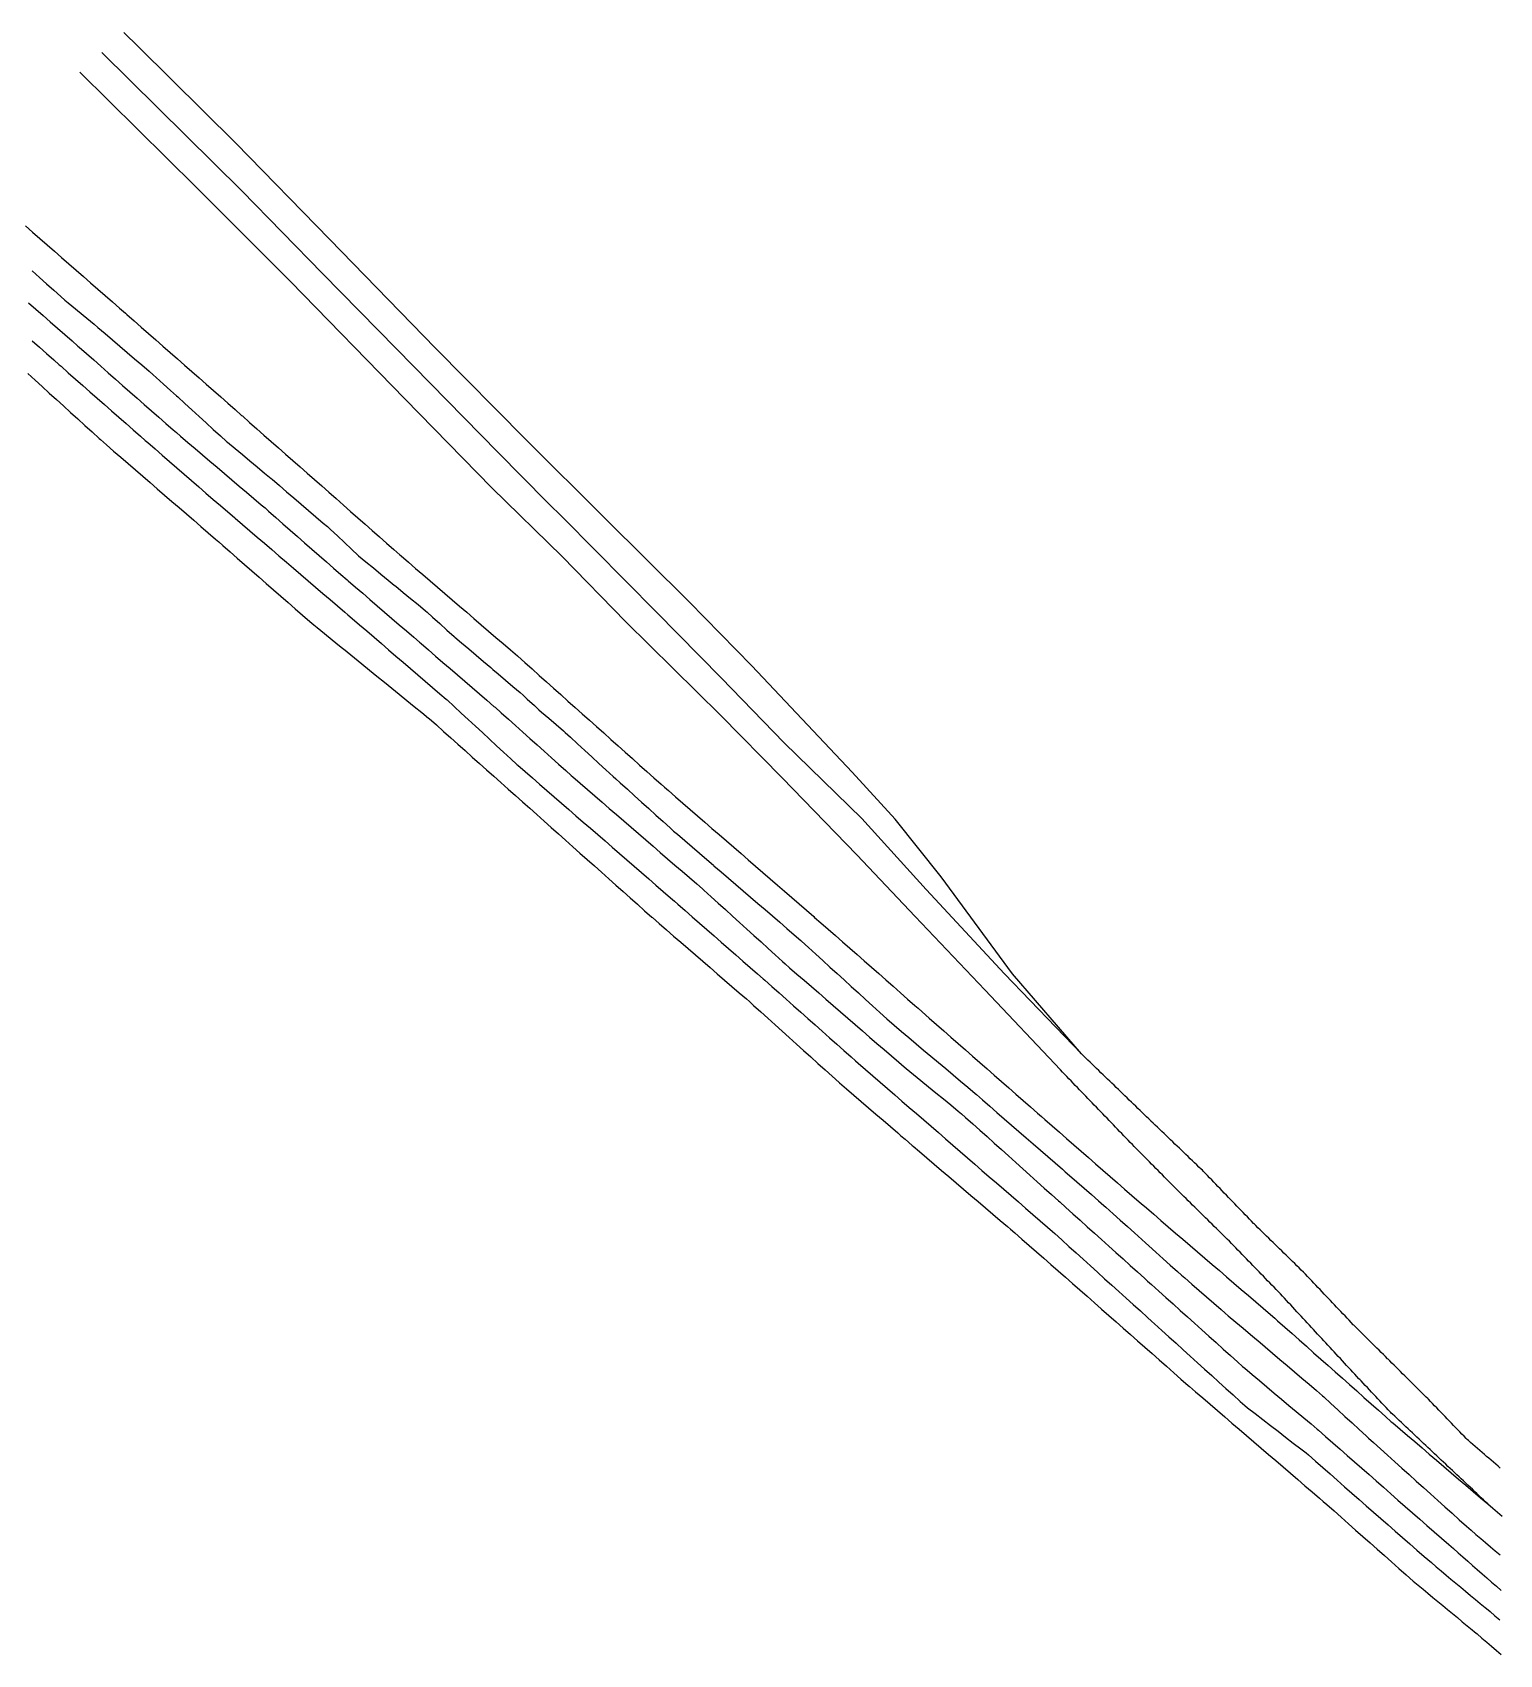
# Model space of a CAD drawing. Extents: x 6451167 to 6455043, y 1871096 to 1873438.
# Drawn here: x 6452021 to 6452619, y 1872079 to 1872740 of the extents above; entities that cross this region are included whole.
import ezdxf

# ---------------------------------------------------------------- set-up
doc = ezdxf.new("R2010")
doc.units = 0
doc.header["$LTSCALE"] = 100
doc.header["$MEASUREMENT"] = 0
doc.linetypes.add('D5', pattern=[1.05, 1, -0.05])
for name, color, linetype in [('seg003', 1, 'CONTINUOUS'), ('seg006', 1, 'CONTINUOUS'), ('seg007', 1, 'D5')]:
    doc.layers.add(name, color=color, linetype=linetype)

msp = doc.modelspace()

# ---------------------------------------------------------------- linework, layer by layer
at = {"layer": 'seg003'}
for points in [[(6452018.12, 1872661.15), (6452021.07, 1872658.57), (6452024.03, 1872655.99), (6452026.98, 1872653.42), (6452029.93, 1872650.84), (6452032.89, 1872648.26), (6452035.84, 1872645.69), (6452038.79, 1872643.11), (6452041.75, 1872640.53), (6452044.7, 1872637.95), (6452047.65, 1872635.38), (6452050.61, 1872632.8), (6452053.56, 1872630.22), (6452056.51, 1872627.65), (6452058.88, 1872625.58), (6452059.47, 1872625.07), (6452062.41, 1872622.48), (6452065.35, 1872619.89), (6452068.29, 1872617.3), (6452071.24, 1872614.71), (6452074.18, 1872612.12), (6452077.12, 1872609.54), (6452080.07, 1872606.95), (6452083.01, 1872604.36), (6452085.95, 1872601.77), (6452088.89, 1872599.18), (6452091.84, 1872596.59), (6452094.78, 1872594), (6452097.72, 1872591.41), (6452100.66, 1872588.82), (6452103.61, 1872586.24), (6452106.26, 1872583.9), (6452106.55, 1872583.65), (6452109.49, 1872581.05), (6452112.43, 1872578.46), (6452115.37, 1872575.87), (6452118.31, 1872573.28), (6452121.25, 1872570.69), (6452124.19, 1872568.1), (6452127.14, 1872565.51), (6452130.08, 1872562.92), (6452133.02, 1872560.33), (6452135.96, 1872557.74), (6452138.9, 1872555.15), (6452141.84, 1872552.55), (6452144.78, 1872549.96), (6452147.72, 1872547.37), (6452150.66, 1872544.78), (6452153.6, 1872542.19), (6452156.55, 1872539.6), (6452159.49, 1872537.01), (6452162.43, 1872534.42), (6452165.37, 1872531.83), (6452168.31, 1872529.24), (6452170.78, 1872527.05), (6452171.25, 1872526.65), (6452174.23, 1872524.09), (6452177.2, 1872521.54), (6452180.17, 1872518.98), (6452183.14, 1872516.43), (6452186.11, 1872513.87), (6452189.08, 1872511.31), (6452192.05, 1872508.76), (6452195.02, 1872506.2), (6452198, 1872503.65), (6452200.97, 1872501.09), (6452203.94, 1872498.53), (6452206.91, 1872495.98), (6452209.88, 1872493.42), (6452212.85, 1872490.87), (6452215.82, 1872488.31), (6452218.65, 1872485.87), (6452218.79, 1872485.75), (6452221.72, 1872483.14), (6452224.64, 1872480.53), (6452227.57, 1872477.92), (6452230.49, 1872475.31), (6452233.41, 1872472.7), (6452236.34, 1872470.09), (6452239.26, 1872467.48), (6452242.19, 1872464.87), (6452245.11, 1872462.26), (6452248.04, 1872459.66), (6452250.96, 1872457.05), (6452253.89, 1872454.44), (6452256.81, 1872451.83), (6452259.74, 1872449.22), (6452262.66, 1872446.61), (6452265.58, 1872444), (6452268.51, 1872441.39), (6452271.43, 1872438.78), (6452274.36, 1872436.17), (6452277.28, 1872433.56), (6452278.58, 1872432.4), (6452280.23, 1872430.97), (6452283.19, 1872428.41), (6452286.15, 1872425.84), (6452289.11, 1872423.27), (6452292.07, 1872420.71), (6452295.04, 1872418.14), (6452298, 1872415.57), (6452300.96, 1872413), (6452303.92, 1872410.44), (6452306.88, 1872407.87), (6452309.84, 1872405.3), (6452312.81, 1872402.74), (6452315.77, 1872400.17), (6452318.73, 1872397.6), (6452321.69, 1872395.03), (6452324.65, 1872392.47), (6452327.62, 1872389.9), (6452330.58, 1872387.33), (6452333.54, 1872384.77), (6452336.5, 1872382.2), (6452339.46, 1872379.63), (6452339.85, 1872379.3), (6452342.41, 1872377.05), (6452345.35, 1872374.46), (6452348.3, 1872371.87), (6452351.24, 1872369.29), (6452354.19, 1872366.7), (6452357.13, 1872364.11), (6452360.08, 1872361.53), (6452363.02, 1872358.94), (6452365.97, 1872356.35), (6452368.91, 1872353.77), (6452371.86, 1872351.18), (6452374.8, 1872348.59), (6452377.74, 1872346.01), (6452380.69, 1872343.42), (6452382.05, 1872342.22), (6452383.63, 1872340.83), (6452386.58, 1872338.25), (6452389.52, 1872335.66), (6452392.47, 1872333.07), (6452395.41, 1872330.49), (6452398.36, 1872327.9), (6452401.3, 1872325.31), (6452404.25, 1872322.73), (6452407.19, 1872320.14), (6452410.14, 1872317.55), (6452413.08, 1872314.97), (6452416.03, 1872312.38), (6452418.97, 1872309.8), (6452421.92, 1872307.21), (6452424.86, 1872304.62), (6452427.81, 1872302.04), (6452430.75, 1872299.45), (6452432.34, 1872298.06), (6452433.7, 1872296.87), (6452436.66, 1872294.29), (6452439.61, 1872291.72), (6452442.57, 1872289.14), (6452445.52, 1872286.57), (6452448.48, 1872283.99), (6452451.43, 1872281.42), (6452454.39, 1872278.84), (6452457.34, 1872276.27), (6452460.3, 1872273.7), (6452463.25, 1872271.12), (6452466.21, 1872268.55), (6452469.16, 1872265.97), (6452472.12, 1872263.4), (6452472.9, 1872262.71), (6452475.09, 1872260.84), (6452478.06, 1872258.28), (6452481.03, 1872255.73), (6452484.01, 1872253.18), (6452486.98, 1872250.63), (6452489.96, 1872248.07), (6452492.93, 1872245.52), (6452495.9, 1872242.97), (6452498.88, 1872240.41), (6452501.85, 1872237.86), (6452504.83, 1872235.31), (6452507.8, 1872232.76), (6452510.77, 1872230.2), (6452513.75, 1872227.65), (6452516.72, 1872225.1), (6452519.7, 1872222.54), (6452522.67, 1872219.99), (6452525.64, 1872217.44), (6452527.44, 1872215.9), (6452528.6, 1872214.87), (6452531.53, 1872212.26), (6452534.46, 1872209.66), (6452537.39, 1872207.06), (6452540.33, 1872204.46), (6452543.26, 1872201.85), (6452546.19, 1872199.25), (6452549.12, 1872196.65), (6452552.05, 1872194.05), (6452554.98, 1872191.45), (6452557.91, 1872188.84), (6452560.84, 1872186.24), (6452563.77, 1872183.64), (6452566.7, 1872181.04), (6452569.64, 1872178.43), (6452572.57, 1872175.83), (6452574.93, 1872173.73), (6452575.51, 1872173.24), (6452578.49, 1872170.7), (6452581.47, 1872168.16), (6452584.46, 1872165.61), (6452587.44, 1872163.07), (6452590.42, 1872160.53), (6452593.4, 1872157.99), (6452596.39, 1872155.44), (6452599.37, 1872152.9), (6452602.35, 1872150.36), (6452605.33, 1872147.81), (6452608.32, 1872145.27), (6452611.3, 1872142.73), (6452614.28, 1872140.19), (6452616.25, 1872138.51), (6452618.21, 1872136.84), (6452620.17, 1872135.17)], [(6452020.87, 1872642.78), (6452023.8, 1872640.17), (6452026.73, 1872637.56), (6452029.66, 1872634.95), (6452032.6, 1872632.34), (6452034.18, 1872630.93), (6452035.57, 1872629.78), (6452038.6, 1872627.28), (6452041.62, 1872624.79), (6452044.65, 1872622.29), (6452046.13, 1872621.07), (6452047.65, 1872619.76), (6452050.64, 1872617.21), (6452053.62, 1872614.66), (6452056.6, 1872612.11), (6452059.58, 1872609.55), (6452062.56, 1872607), (6452065.54, 1872604.45), (6452068.52, 1872601.9), (6452070.22, 1872600.44), (6452071.47, 1872599.31), (6452074.38, 1872596.67), (6452077.28, 1872594.03), (6452079.72, 1872591.82), (6452080.19, 1872591.4), (6452083.09, 1872588.76), (6452086, 1872586.12), (6452088.91, 1872583.48), (6452091.81, 1872580.85), (6452094.72, 1872578.21), (6452097.62, 1872575.57), (6452100.12, 1872573.31), (6452100.55, 1872572.95), (6452103.56, 1872570.44), (6452106.58, 1872567.93), (6452109.6, 1872565.42), (6452112.61, 1872562.91), (6452115.63, 1872560.4), (6452118.31, 1872558.17), (6452118.64, 1872557.89), (6452121.63, 1872555.34), (6452124.61, 1872552.79), (6452127.59, 1872550.23), (6452130.57, 1872547.68), (6452133.55, 1872545.13), (6452136.53, 1872542.58), (6452139.51, 1872540.03), (6452141.22, 1872538.57), (6452142.44, 1872537.42), (6452145.31, 1872534.74), (6452148.18, 1872532.06), (6452151.05, 1872529.38), (6452153.78, 1872526.83), (6452153.92, 1872526.71), (6452156.95, 1872524.21), (6452159.97, 1872521.71), (6452163, 1872519.21), (6452166.03, 1872516.72), (6452168.49, 1872514.68), (6452169.05, 1872514.22), (6452172.09, 1872511.73), (6452175.12, 1872509.24), (6452178.16, 1872506.75), (6452181.19, 1872504.26), (6452181.89, 1872503.69), (6452184.13, 1872501.67), (6452187.05, 1872499.04), (6452189.96, 1872496.41), (6452192.88, 1872493.79), (6452193.22, 1872493.48), (6452195.86, 1872491.24), (6452198.86, 1872488.7), (6452201.85, 1872486.17), (6452204.85, 1872483.63), (6452207.84, 1872481.09), (6452208.69, 1872480.37), (6452210.83, 1872478.55), (6452213.81, 1872476), (6452216.79, 1872473.45), (6452219.78, 1872470.9), (6452220.98, 1872469.88), (6452222.7, 1872468.28), (6452225.58, 1872465.62), (6452227.43, 1872463.91), (6452228.5, 1872462.99), (6452231.47, 1872460.43), (6452234.44, 1872457.87), (6452237.42, 1872455.31), (6452238.13, 1872454.7), (6452240.33, 1872452.68), (6452243.22, 1872450.03), (6452246.11, 1872447.37), (6452249, 1872444.72), (6452251.9, 1872442.07), (6452254.79, 1872439.41), (6452257.68, 1872436.76), (6452258.81, 1872435.72), (6452260.59, 1872434.12), (6452263.5, 1872431.5), (6452266.41, 1872428.87), (6452269.33, 1872426.24), (6452272.24, 1872423.61), (6452275.16, 1872420.98), (6452278.07, 1872418.36), (6452280.99, 1872415.73), (6452282.36, 1872414.49), (6452283.94, 1872413.14), (6452286.91, 1872410.58), (6452289.89, 1872408.02), (6452292.86, 1872405.46), (6452295.84, 1872402.9), (6452298.58, 1872400.54), (6452298.81, 1872400.34), (6452301.79, 1872397.79), (6452304.76, 1872395.23), (6452307.74, 1872392.67), (6452310.71, 1872390.11), (6452313.69, 1872387.55), (6452316.67, 1872384.99), (6452319.64, 1872382.43), (6452322.62, 1872379.88), (6452325.59, 1872377.32), (6452328.57, 1872374.76), (6452331.54, 1872372.2), (6452334.21, 1872369.9), (6452334.51, 1872369.63), (6452337.41, 1872366.99), (6452340.31, 1872364.34), (6452343.2, 1872361.69), (6452346.1, 1872359.05), (6452349, 1872356.4), (6452351.9, 1872353.76), (6452354.8, 1872351.11), (6452357.69, 1872348.46), (6452360.59, 1872345.82), (6452363.49, 1872343.17), (6452366.39, 1872340.52), (6452369.27, 1872337.89), (6452369.29, 1872337.88), (6452372.29, 1872335.35), (6452375.28, 1872332.82), (6452378.28, 1872330.29), (6452381.28, 1872327.75), (6452384.28, 1872325.22), (6452387.28, 1872322.69), (6452390.28, 1872320.16), (6452393.28, 1872317.63), (6452396.28, 1872315.1), (6452399.28, 1872312.57), (6452402.27, 1872310.04), (6452405.27, 1872307.5), (6452405.83, 1872307.03), (6452408.24, 1872304.94), (6452411.2, 1872302.36), (6452414.17, 1872299.79), (6452417.13, 1872297.21), (6452420.09, 1872294.64), (6452423.05, 1872292.07), (6452426.01, 1872289.49), (6452428.98, 1872286.92), (6452431.94, 1872284.34), (6452434.9, 1872281.77), (6452437.86, 1872279.19), (6452440.82, 1872276.62), (6452441.97, 1872275.62), (6452443.78, 1872274.04), (6452446.74, 1872271.46), (6452449.7, 1872268.89), (6452452.66, 1872266.31), (6452455.62, 1872263.73), (6452457.73, 1872261.89), (6452458.56, 1872261.14), (6452461.48, 1872258.51), (6452464.4, 1872255.89), (6452467.32, 1872253.27), (6452470.24, 1872250.65), (6452473.16, 1872248.02), (6452474.7, 1872246.64), (6452476.08, 1872245.4), (6452479, 1872242.78), (6452481.92, 1872240.16), (6452484.84, 1872237.53), (6452487.75, 1872234.91), (6452489.39, 1872233.44), (6452490.69, 1872232.31), (6452493.65, 1872229.73), (6452496.62, 1872227.16), (6452499.58, 1872224.58), (6452502.54, 1872222.01), (6452505.5, 1872219.43), (6452507.14, 1872218.01), (6452508.48, 1872216.88), (6452511.48, 1872214.35), (6452514.47, 1872211.81), (6452517.47, 1872209.28), (6452519.94, 1872207.2), (6452520.47, 1872206.75), (6452523.46, 1872204.21), (6452526.45, 1872201.67), (6452529.44, 1872199.12), (6452532.43, 1872196.58), (6452535.42, 1872194.04), (6452538.41, 1872191.5), (6452541.4, 1872188.95), (6452544.39, 1872186.41), (6452546.9, 1872184.27), (6452547.36, 1872183.85), (6452550.25, 1872181.2), (6452553.14, 1872178.54), (6452556.03, 1872175.88), (6452558.92, 1872173.23), (6452561.81, 1872170.57), (6452564.7, 1872167.92), (6452565.68, 1872167.01), (6452567.6, 1872165.28), (6452570.52, 1872162.66), (6452573.44, 1872160.03), (6452576.35, 1872157.41), (6452579.27, 1872154.78), (6452582.19, 1872152.15), (6452585.1, 1872149.53), (6452588.02, 1872146.9), (6452590.94, 1872144.28), (6452593.85, 1872141.65), (6452596.77, 1872139.03), (6452599.69, 1872136.4), (6452602.6, 1872133.78), (6452605.52, 1872131.15), (6452607.48, 1872129.47), (6452609.44, 1872127.79), (6452611.4, 1872126.11), (6452613.36, 1872124.43), (6452615.32, 1872122.75), (6452617.28, 1872121.07), (6452619.24, 1872119.39)], [(6452019.43, 1872629.8), (6452022.38, 1872627.21), (6452025.32, 1872624.62), (6452028.27, 1872622.03), (6452031.22, 1872619.44), (6452034.16, 1872616.85), (6452037.11, 1872614.26), (6452039.52, 1872612.15), (6452040.06, 1872611.67), (6452043.01, 1872609.08), (6452045.95, 1872606.49), (6452048.9, 1872603.9), (6452051.85, 1872601.31), (6452054.79, 1872598.72), (6452057.74, 1872596.13), (6452060.69, 1872593.54), (6452063.63, 1872590.95), (6452066.58, 1872588.36), (6452069.53, 1872585.77), (6452072.48, 1872583.18), (6452075.42, 1872580.59), (6452078.37, 1872578), (6452079.66, 1872576.87), (6452081.34, 1872575.44), (6452084.33, 1872572.9), (6452087.32, 1872570.35), (6452090.31, 1872567.81), (6452093.3, 1872565.27), (6452096.29, 1872562.73), (6452099.28, 1872560.19), (6452102.27, 1872557.65), (6452105.26, 1872555.11), (6452108.24, 1872552.57), (6452111.23, 1872550.03), (6452114.22, 1872547.49), (6452115.79, 1872546.16), (6452117.19, 1872544.92), (6452120.15, 1872542.34), (6452123.1, 1872539.75), (6452126.05, 1872537.17), (6452129, 1872534.58), (6452131.95, 1872532), (6452134.9, 1872529.41), (6452137.85, 1872526.83), (6452140.81, 1872524.24), (6452143.76, 1872521.66), (6452146.71, 1872519.07), (6452149.26, 1872516.84), (6452149.66, 1872516.49), (6452152.64, 1872513.93), (6452155.61, 1872511.37), (6452158.58, 1872508.81), (6452161.56, 1872506.25), (6452164.53, 1872503.69), (6452167.5, 1872501.14), (6452170.48, 1872498.58), (6452173.45, 1872496.02), (6452176.42, 1872493.46), (6452178.75, 1872491.46), (6452179.4, 1872490.9), (6452182.37, 1872488.34), (6452185.35, 1872485.78), (6452188.32, 1872483.22), (6452191.29, 1872480.66), (6452194.27, 1872478.1), (6452197.24, 1872475.54), (6452200.21, 1872472.98), (6452203.19, 1872470.42), (6452206.16, 1872467.86), (6452209.13, 1872465.3), (6452209.56, 1872464.94), (6452212.06, 1872462.7), (6452214.99, 1872460.08), (6452217.91, 1872457.46), (6452220.83, 1872454.84), (6452223.75, 1872452.22), (6452226.68, 1872449.61), (6452229.6, 1872446.99), (6452232.52, 1872444.37), (6452235.45, 1872441.75), (6452238.37, 1872439.14), (6452240.62, 1872437.12), (6452241.3, 1872436.53), (6452244.27, 1872433.97), (6452247.24, 1872431.4), (6452250.21, 1872428.84), (6452253.18, 1872426.28), (6452256.15, 1872423.71), (6452259.12, 1872421.15), (6452262.09, 1872418.58), (6452265.06, 1872416.02), (6452268.03, 1872413.45), (6452271, 1872410.89), (6452273.97, 1872408.33), (6452276.93, 1872405.76), (6452279.9, 1872403.2), (6452282.87, 1872400.63), (6452285.84, 1872398.07), (6452288.81, 1872395.5), (6452291.78, 1872392.94), (6452294.11, 1872390.93), (6452294.74, 1872390.36), (6452297.64, 1872387.72), (6452300.55, 1872385.09), (6452303.45, 1872382.45), (6452306.36, 1872379.82), (6452309.27, 1872377.18), (6452312.17, 1872374.54), (6452315.08, 1872371.91), (6452317.98, 1872369.27), (6452320.89, 1872366.63), (6452323.79, 1872364), (6452326.7, 1872361.36), (6452327.78, 1872360.39), (6452329.64, 1872358.77), (6452332.61, 1872356.2), (6452335.57, 1872353.63), (6452338.54, 1872351.06), (6452341.51, 1872348.49), (6452344.47, 1872345.92), (6452347.44, 1872343.36), (6452350.4, 1872340.79), (6452353.37, 1872338.22), (6452356.33, 1872335.65), (6452359.3, 1872333.08), (6452362.27, 1872330.51), (6452365.23, 1872327.94), (6452368.2, 1872325.37), (6452371.16, 1872322.81), (6452374.13, 1872320.24), (6452376.32, 1872318.34), (6452377.11, 1872317.69), (6452380.15, 1872315.21), (6452383.19, 1872312.73), (6452386.23, 1872310.25), (6452389.27, 1872307.77), (6452392.31, 1872305.29), (6452395.35, 1872302.81), (6452398.39, 1872300.33), (6452399.76, 1872299.21), (6452401.36, 1872297.77), (6452404.28, 1872295.15), (6452407.2, 1872292.53), (6452410.12, 1872289.9), (6452413.04, 1872287.28), (6452415.96, 1872284.66), (6452418.88, 1872282.04), (6452421.8, 1872279.42), (6452424.72, 1872276.8), (6452427.63, 1872274.18), (6452430.55, 1872271.55), (6452433.47, 1872268.93), (6452436.39, 1872266.31), (6452439.31, 1872263.69), (6452439.77, 1872263.28), (6452442.23, 1872261.07), (6452445.14, 1872258.44), (6452448.06, 1872255.82), (6452450.98, 1872253.19), (6452453.89, 1872250.57), (6452456.81, 1872247.95), (6452459.73, 1872245.32), (6452462.65, 1872242.7), (6452465.56, 1872240.07), (6452468.48, 1872237.45), (6452471.4, 1872234.83), (6452474.31, 1872232.2), (6452475.58, 1872231.06), (6452477.23, 1872229.58), (6452480.15, 1872226.96), (6452483.06, 1872224.33), (6452485.98, 1872221.71), (6452488.9, 1872219.08), (6452491.81, 1872216.46), (6452494.73, 1872213.84), (6452497.65, 1872211.21), (6452500.56, 1872208.59), (6452503.48, 1872205.96), (6452506.4, 1872203.34), (6452509.31, 1872200.72), (6452512.23, 1872198.09), (6452514.3, 1872196.24), (6452515.17, 1872195.5), (6452518.18, 1872192.97), (6452521.18, 1872190.45), (6452524.19, 1872187.93), (6452527.19, 1872185.4), (6452530.19, 1872182.88), (6452533.2, 1872180.36), (6452536.2, 1872177.83), (6452539.21, 1872175.31), (6452542.21, 1872172.79), (6452544.75, 1872170.65), (6452545.21, 1872170.25), (6452548.16, 1872167.66), (6452551.11, 1872165.08), (6452554.05, 1872162.49), (6452557, 1872159.9), (6452559.95, 1872157.32), (6452562.9, 1872154.73), (6452565.85, 1872152.14), (6452568.8, 1872149.56), (6452571.75, 1872146.97), (6452574.7, 1872144.38), (6452577.65, 1872141.79), (6452580.6, 1872139.21), (6452583.55, 1872136.62), (6452586.5, 1872134.03), (6452589.45, 1872131.45), (6452592.4, 1872128.86), (6452595.35, 1872126.27), (6452598.39, 1872123.6), (6452600.24, 1872121.98), (6452602.19, 1872120.28), (6452604.14, 1872118.58), (6452606.08, 1872116.87), (6452608.03, 1872115.17), (6452609.98, 1872113.47), (6452611.92, 1872111.76), (6452613.87, 1872110.06), (6452615.82, 1872108.36), (6452617.76, 1872106.65), (6452619.71, 1872104.95)], [(6452020.87, 1872614.28), (6452023.82, 1872611.68), (6452026.76, 1872609.09), (6452029.71, 1872606.49), (6452031.89, 1872604.57), (6452032.65, 1872603.9), (6452035.59, 1872601.31), (6452038.54, 1872598.71), (6452041.48, 1872596.12), (6452044.43, 1872593.53), (6452047.37, 1872590.93), (6452050.32, 1872588.34), (6452053.26, 1872585.74), (6452056.21, 1872583.15), (6452059.15, 1872580.56), (6452062.1, 1872577.96), (6452065.04, 1872575.37), (6452066.95, 1872573.69), (6452067.99, 1872572.78), (6452070.96, 1872570.22), (6452073.93, 1872567.65), (6452076.9, 1872565.08), (6452079.86, 1872562.51), (6452082.83, 1872559.94), (6452085.8, 1872557.38), (6452088.77, 1872554.81), (6452091.73, 1872552.24), (6452094.7, 1872549.67), (6452097.67, 1872547.1), (6452100.63, 1872544.54), (6452103.29, 1872542.24), (6452103.6, 1872541.97), (6452106.59, 1872539.42), (6452109.57, 1872536.87), (6452112.55, 1872534.32), (6452115.53, 1872531.77), (6452118.51, 1872529.22), (6452121.49, 1872526.66), (6452124.48, 1872524.11), (6452127.46, 1872521.56), (6452130.44, 1872519.01), (6452133.42, 1872516.46), (6452136.4, 1872513.91), (6452139.39, 1872511.36), (6452142.37, 1872508.81), (6452145.35, 1872506.26), (6452148.33, 1872503.7), (6452149.56, 1872502.65), (6452151.31, 1872501.15), (6452154.29, 1872498.59), (6452157.26, 1872496.04), (6452160.24, 1872493.48), (6452163.22, 1872490.92), (6452166.19, 1872488.36), (6452169.17, 1872485.81), (6452172.14, 1872483.25), (6452175.12, 1872480.69), (6452178.1, 1872478.13), (6452181.07, 1872475.58), (6452184.05, 1872473.02), (6452187.03, 1872470.46), (6452189.62, 1872468.23), (6452189.99, 1872467.89), (6452192.88, 1872465.23), (6452195.76, 1872462.57), (6452198.65, 1872459.91), (6452201.53, 1872457.25), (6452204.42, 1872454.59), (6452207.3, 1872451.93), (6452210.19, 1872449.27), (6452213.07, 1872446.61), (6452215.96, 1872443.95), (6452218.47, 1872441.63), (6452218.85, 1872441.3), (6452221.81, 1872438.73), (6452224.78, 1872436.16), (6452227.74, 1872433.58), (6452230.7, 1872431.01), (6452233.67, 1872428.44), (6452236.63, 1872425.87), (6452239.59, 1872423.29), (6452242.56, 1872420.72), (6452245.52, 1872418.15), (6452248.48, 1872415.58), (6452251.45, 1872413), (6452254.41, 1872410.43), (6452257.37, 1872407.86), (6452260.34, 1872405.29), (6452263.3, 1872402.71), (6452266.26, 1872400.14), (6452269.23, 1872397.57), (6452272.19, 1872395), (6452275.15, 1872392.42), (6452278.12, 1872389.85), (6452281.08, 1872387.28), (6452282.74, 1872385.84), (6452284.04, 1872384.7), (6452287, 1872382.12), (6452289.95, 1872379.54), (6452292.91, 1872376.96), (6452295.86, 1872374.37), (6452298.82, 1872371.79), (6452301.77, 1872369.21), (6452304.73, 1872366.63), (6452307.68, 1872364.05), (6452310.64, 1872361.47), (6452313.59, 1872358.88), (6452316.55, 1872356.3), (6452318.85, 1872354.29), (6452319.5, 1872353.71), (6452322.43, 1872351.11), (6452325.37, 1872348.5), (6452328.3, 1872345.89), (6452331.23, 1872343.29), (6452334.17, 1872340.68), (6452337.1, 1872338.07), (6452340.03, 1872335.47), (6452342.97, 1872332.86), (6452345.9, 1872330.25), (6452348.83, 1872327.65), (6452351.76, 1872325.04), (6452354.7, 1872322.43), (6452356.53, 1872320.8), (6452357.64, 1872319.84), (6452360.61, 1872317.27), (6452363.58, 1872314.7), (6452366.54, 1872312.13), (6452369.51, 1872309.56), (6452372.47, 1872306.99), (6452375.44, 1872304.42), (6452378.41, 1872301.85), (6452381.37, 1872299.29), (6452384.34, 1872296.72), (6452387.3, 1872294.15), (6452390.27, 1872291.58), (6452393.24, 1872289.01), (6452396.2, 1872286.44), (6452399.17, 1872283.87), (6452402.13, 1872281.3), (6452405.1, 1872278.73), (6452408.07, 1872276.16), (6452411.03, 1872273.59), (6452414, 1872271.02), (6452416.96, 1872268.45), (6452419.93, 1872265.88), (6452422.9, 1872263.31), (6452425.86, 1872260.74), (6452428.83, 1872258.18), (6452431.79, 1872255.61), (6452434.76, 1872253.04), (6452436.82, 1872251.26), (6452437.71, 1872250.45), (6452440.62, 1872247.81), (6452443.53, 1872245.18), (6452446.44, 1872242.55), (6452449.35, 1872239.91), (6452452.26, 1872237.28), (6452455.16, 1872234.65), (6452458.07, 1872232.01), (6452460.98, 1872229.38), (6452463.89, 1872226.74), (6452466.8, 1872224.11), (6452469.71, 1872221.48), (6452472.62, 1872218.84), (6452475.53, 1872216.21), (6452477.13, 1872214.76), (6452478.44, 1872213.58), (6452481.35, 1872210.94), (6452484.26, 1872208.31), (6452487.17, 1872205.68), (6452490.07, 1872203.04), (6452492.98, 1872200.41), (6452495.89, 1872197.78), (6452498.8, 1872195.14), (6452501.71, 1872192.51), (6452504.62, 1872189.87), (6452507.53, 1872187.24), (6452510.44, 1872184.61), (6452513.35, 1872181.97), (6452515.16, 1872180.33), (6452516.33, 1872179.43), (6452519.44, 1872177.03), (6452522.54, 1872174.63), (6452525.64, 1872172.23), (6452528.75, 1872169.83), (6452531.85, 1872167.43), (6452534.96, 1872165.03), (6452538.06, 1872162.63), (6452540.17, 1872161), (6452541.12, 1872160.17), (6452544.07, 1872157.58), (6452547.02, 1872154.99), (6452549.97, 1872152.41), (6452552.92, 1872149.82), (6452555.87, 1872147.23), (6452558.82, 1872144.64), (6452561.77, 1872142.06), (6452564.72, 1872139.47), (6452567.67, 1872136.88), (6452570.62, 1872134.3), (6452573.58, 1872131.71), (6452576.53, 1872129.12), (6452579.48, 1872126.53), (6452582.43, 1872123.95), (6452585.38, 1872121.36), (6452588.33, 1872118.77), (6452591.28, 1872116.26), (6452593.27, 1872114.53), (6452595.26, 1872112.87), (6452597.26, 1872111.22), (6452599.25, 1872109.56), (6452601.24, 1872107.9), (6452603.23, 1872106.25), (6452605.23, 1872104.59), (6452607.22, 1872102.94), (6452609.21, 1872101.28), (6452611.2, 1872099.62), (6452613.19, 1872097.97), (6452613.68, 1872097.57), (6452615.17, 1872096.29), (6452617.15, 1872094.61), (6452619.12, 1872092.94)], [(6452019.15, 1872600.93), (6452022.05, 1872598.29), (6452024.95, 1872595.65), (6452027.85, 1872593.01), (6452030.76, 1872590.37), (6452033.66, 1872587.73), (6452036.56, 1872585.09), (6452039.46, 1872582.45), (6452042.36, 1872579.81), (6452045.26, 1872577.17), (6452048.16, 1872574.53), (6452048.73, 1872574.01), (6452051.11, 1872571.95), (6452054.08, 1872569.38), (6452057.05, 1872566.82), (6452060.02, 1872564.25), (6452062.98, 1872561.69), (6452065.95, 1872559.12), (6452068.92, 1872556.56), (6452071.89, 1872553.99), (6452074.85, 1872551.43), (6452077.82, 1872548.86), (6452080.79, 1872546.3), (6452083.76, 1872543.73), (6452086.72, 1872541.17), (6452089.69, 1872538.6), (6452092.66, 1872536.04), (6452095.63, 1872533.47), (6452096.9, 1872532.37), (6452098.59, 1872530.9), (6452101.54, 1872528.32), (6452104.5, 1872525.74), (6452107.45, 1872523.16), (6452110.41, 1872520.58), (6452113.36, 1872518.01), (6452116.32, 1872515.43), (6452119.27, 1872512.85), (6452122.23, 1872510.27), (6452125.19, 1872507.69), (6452128.14, 1872505.11), (6452131.1, 1872502.53), (6452134.05, 1872499.95), (6452135.72, 1872498.5), (6452137.05, 1872497.42), (6452140.09, 1872494.95), (6452143.14, 1872492.48), (6452146.18, 1872490), (6452149.12, 1872487.61), (6452149.23, 1872487.53), (6452152.27, 1872485.06), (6452155.31, 1872482.58), (6452158.36, 1872480.11), (6452161.4, 1872477.64), (6452164.45, 1872475.16), (6452167.49, 1872472.69), (6452170.54, 1872470.22), (6452173.58, 1872467.75), (6452176.63, 1872465.27), (6452179.67, 1872462.8), (6452182.44, 1872460.55), (6452182.71, 1872460.31), (6452185.63, 1872457.7), (6452188.56, 1872455.09), (6452191.49, 1872452.48), (6452194.42, 1872449.87), (6452197.34, 1872447.26), (6452200.27, 1872444.65), (6452203.2, 1872442.04), (6452206.13, 1872439.43), (6452209.05, 1872436.82), (6452211.98, 1872434.21), (6452214.91, 1872431.6), (6452217.84, 1872428.99), (6452220.76, 1872426.38), (6452221.82, 1872425.43), (6452223.69, 1872423.77), (6452226.62, 1872421.15), (6452229.55, 1872418.54), (6452232.47, 1872415.93), (6452235.4, 1872413.32), (6452238.33, 1872410.71), (6452241.26, 1872408.1), (6452244.18, 1872405.49), (6452247.11, 1872402.88), (6452250.04, 1872400.27), (6452252.97, 1872397.66), (6452255.89, 1872395.05), (6452258.82, 1872392.44), (6452261.75, 1872389.83), (6452264.68, 1872387.22), (6452267.6, 1872384.61), (6452270.53, 1872382), (6452273.46, 1872379.38), (6452273.69, 1872379.18), (6452276.42, 1872376.82), (6452279.39, 1872374.25), (6452282.35, 1872371.68), (6452285.32, 1872369.12), (6452288.29, 1872366.55), (6452291.25, 1872363.98), (6452294.22, 1872361.42), (6452297.19, 1872358.85), (6452300.15, 1872356.29), (6452303.12, 1872353.72), (6452306.09, 1872351.15), (6452309.05, 1872348.59), (6452312.02, 1872346.02), (6452313.26, 1872344.95), (6452314.95, 1872343.42), (6452317.87, 1872340.79), (6452320.78, 1872338.16), (6452323.69, 1872335.53), (6452326.6, 1872332.9), (6452329.51, 1872330.28), (6452332.42, 1872327.65), (6452335.33, 1872325.02), (6452338.24, 1872322.39), (6452341.16, 1872319.76), (6452344.07, 1872317.13), (6452346.98, 1872314.5), (6452348.29, 1872313.32), (6452349.92, 1872311.91), (6452352.9, 1872309.36), (6452355.87, 1872306.8), (6452358.85, 1872304.24), (6452361.82, 1872301.68), (6452364.79, 1872299.13), (6452367.77, 1872296.57), (6452370.74, 1872294.01), (6452373.72, 1872291.45), (6452375.05, 1872290.3), (6452376.69, 1872288.9), (6452379.66, 1872286.34), (6452380.02, 1872286.03), (6452382.65, 1872283.79), (6452385.63, 1872281.25), (6452388.62, 1872278.7), (6452391.6, 1872276.16), (6452394.58, 1872273.61), (6452397.57, 1872271.07), (6452400.55, 1872268.52), (6452403.54, 1872265.98), (6452406.52, 1872263.43), (6452409.51, 1872260.88), (6452412.49, 1872258.34), (6452415.48, 1872255.79), (6452418.46, 1872253.25), (6452419.67, 1872252.22), (6452421.42, 1872250.68), (6452424.37, 1872248.09), (6452427.32, 1872245.51), (6452430.27, 1872242.92), (6452433.22, 1872240.33), (6452436.17, 1872237.75), (6452439.12, 1872235.16), (6452442.07, 1872232.58), (6452445.02, 1872229.99), (6452447.97, 1872227.4), (6452450.92, 1872224.82), (6452453.87, 1872222.23), (6452456.67, 1872219.77), (6452456.81, 1872219.65), (6452459.76, 1872217.05), (6452462.7, 1872214.46), (6452465.64, 1872211.86), (6452468.58, 1872209.27), (6452471.52, 1872206.67), (6452474.47, 1872204.08), (6452477.41, 1872201.49), (6452480.35, 1872198.89), (6452483.29, 1872196.3), (6452486.23, 1872193.7), (6452489.18, 1872191.11), (6452492.12, 1872188.51), (6452492.66, 1872188.04), (6452495.09, 1872185.95), (6452498.06, 1872183.4), (6452501.04, 1872180.84), (6452504.02, 1872178.29), (6452507, 1872175.74), (6452509.97, 1872173.18), (6452512.95, 1872170.63), (6452515.93, 1872168.07), (6452518.9, 1872165.52), (6452521.88, 1872162.97), (6452524.86, 1872160.41), (6452527.83, 1872157.86), (6452530.81, 1872155.3), (6452533.79, 1872152.75), (6452536.76, 1872150.2), (6452539.74, 1872147.64), (6452542.72, 1872145.09), (6452545.7, 1872142.53), (6452547.2, 1872141.25), (6452548.65, 1872139.95), (6452551.59, 1872137.35), (6452554.52, 1872134.75), (6452557.46, 1872132.15), (6452560.39, 1872129.55), (6452563.33, 1872126.95), (6452566.26, 1872124.34), (6452569.2, 1872121.74), (6452572.13, 1872119.14), (6452575.07, 1872116.54), (6452578.01, 1872113.94), (6452580.94, 1872111.34), (6452583.88, 1872108.73), (6452585.88, 1872107.08), (6452587.88, 1872105.43), (6452589.88, 1872103.77), (6452591.88, 1872102.12), (6452593.88, 1872100.47), (6452595.88, 1872098.81), (6452597.88, 1872097.16), (6452599.88, 1872095.5), (6452601.88, 1872093.85), (6452603.88, 1872092.2), (6452605.89, 1872090.54), (6452607.89, 1872088.89), (6452608.83, 1872088.11), (6452609.87, 1872087.22), (6452611.85, 1872085.54), (6452613.83, 1872083.85), (6452615.8, 1872082.17), (6452617.78, 1872080.49), (6452619.75, 1872078.8)]]:
    msp.add_lwpolyline(points, dxfattribs=at)
for points in [[(6452605.52, 1872131.15)], [(6452591.28, 1872116.19)]]:
    msp.add_lwpolyline(points, close=True, dxfattribs=at)
at = {"layer": 'seg006'}
for points in [[(6452619.36, 1872154.75), (6452618.43, 1872155.56), (6452617.5, 1872156.36), (6452616.57, 1872157.17), (6452615.64, 1872157.98), (6452614.71, 1872158.79), (6452613.78, 1872159.6), (6452612.85, 1872160.41), (6452611.92, 1872161.21), (6452610.99, 1872162.02), (6452610.06, 1872162.83), (6452609.13, 1872163.64), (6452608.2, 1872164.45), (6452607.27, 1872165.26), (6452606.34, 1872166.06), (6452605.84, 1872166.5), (6452605.44, 1872166.91), (6452604.58, 1872167.79), (6452603.73, 1872168.68), (6452602.87, 1872169.57), (6452602.02, 1872170.45), (6452601.16, 1872171.34), (6452600.3, 1872172.23), (6452599.45, 1872173.11), (6452598.59, 1872174), (6452597.74, 1872174.88), (6452596.88, 1872175.77), (6452596.02, 1872176.66), (6452595.17, 1872177.54), (6452594.31, 1872178.43), (6452593.46, 1872179.32), (6452592.6, 1872180.2), (6452591.74, 1872181.09), (6452590.89, 1872181.97), (6452590.03, 1872182.86), (6452589.76, 1872183.15), (6452589.16, 1872183.74), (6452588.29, 1872184.6), (6452587.42, 1872185.47), (6452586.54, 1872186.34), (6452585.67, 1872187.21), (6452584.79, 1872188.08), (6452583.92, 1872188.94), (6452583.04, 1872189.81), (6452582.17, 1872190.68), (6452581.3, 1872191.55), (6452580.42, 1872192.42), (6452579.55, 1872193.29), (6452578.67, 1872194.15), (6452577.8, 1872195.02), (6452576.92, 1872195.89), (6452576.05, 1872196.76), (6452575.18, 1872197.63), (6452574.3, 1872198.5), (6452573.6, 1872199.19), (6452573.43, 1872199.36), (6452572.55, 1872200.23), (6452571.68, 1872201.1), (6452570.8, 1872201.97), (6452569.93, 1872202.84), (6452569.06, 1872203.7), (6452568.18, 1872204.57), (6452567.31, 1872205.44), (6452566.43, 1872206.31), (6452565.56, 1872207.18), (6452564.68, 1872208.05), (6452563.81, 1872208.91), (6452562.94, 1872209.78), (6452562.06, 1872210.65), (6452561.19, 1872211.52), (6452560.31, 1872212.39), (6452559.59, 1872213.1), (6452559.44, 1872213.26), (6452558.59, 1872214.15), (6452557.75, 1872215.05), (6452556.9, 1872215.94), (6452556.05, 1872216.83), (6452555.2, 1872217.73), (6452554.35, 1872218.62), (6452553.5, 1872219.51), (6452552.65, 1872220.4), (6452551.8, 1872221.3), (6452550.95, 1872222.19), (6452550.11, 1872223.08), (6452549.26, 1872223.98), (6452548.41, 1872224.87), (6452547.56, 1872225.76), (6452546.71, 1872226.66), (6452545.86, 1872227.55), (6452545.01, 1872228.44), (6452544.16, 1872229.34), (6452543.31, 1872230.23), (6452542.47, 1872231.12), (6452541.62, 1872232.02), (6452540.77, 1872232.91), (6452539.92, 1872233.8), (6452539.2, 1872234.56), (6452539.07, 1872234.69), (6452538.18, 1872235.55), (6452537.3, 1872236.41), (6452536.42, 1872237.27), (6452535.54, 1872238.14), (6452534.66, 1872239), (6452533.78, 1872239.86), (6452532.9, 1872240.72), (6452532.02, 1872241.58), (6452531.14, 1872242.44), (6452530.26, 1872243.3), (6452529.37, 1872244.17), (6452528.49, 1872245.03), (6452527.61, 1872245.89), (6452526.73, 1872246.75), (6452525.85, 1872247.61), (6452524.97, 1872248.47), (6452524.09, 1872249.33), (6452523.21, 1872250.2), (6452522.33, 1872251.06), (6452521.45, 1872251.92), (6452520.56, 1872252.78), (6452519.68, 1872253.64), (6452519.1, 1872254.21), (6452518.81, 1872254.51), (6452517.96, 1872255.4), (6452517.1, 1872256.29), (6452516.25, 1872257.17), (6452515.39, 1872258.06), (6452514.54, 1872258.95), (6452513.68, 1872259.83), (6452512.83, 1872260.72), (6452511.97, 1872261.61), (6452511.12, 1872262.5), (6452510.26, 1872263.38), (6452509.41, 1872264.27), (6452508.55, 1872265.16), (6452507.7, 1872266.04), (6452506.84, 1872266.93), (6452505.99, 1872267.82), (6452505.13, 1872268.71), (6452504.27, 1872269.59), (6452503.42, 1872270.48), (6452502.56, 1872271.37), (6452501.71, 1872272.25), (6452500.85, 1872273.14), (6452500, 1872274.03), (6452499.14, 1872274.92), (6452498.29, 1872275.8), (6452497.92, 1872276.18), (6452497.41, 1872276.67), (6452496.52, 1872277.52), (6452495.64, 1872278.38), (6452494.75, 1872279.23), (6452493.86, 1872280.08), (6452492.97, 1872280.93), (6452492.08, 1872281.79), (6452491.19, 1872282.64), (6452490.3, 1872283.49), (6452489.41, 1872284.34), (6452488.52, 1872285.2), (6452487.63, 1872286.05), (6452486.74, 1872286.9), (6452485.85, 1872287.75), (6452484.96, 1872288.61), (6452484.07, 1872289.46), (6452483.18, 1872290.31), (6452482.29, 1872291.17), (6452481.4, 1872292.02), (6452480.51, 1872292.87), (6452479.62, 1872293.72), (6452478.73, 1872294.58), (6452477.84, 1872295.43), (6452476.95, 1872296.28), (6452476.73, 1872296.5), (6452476.07, 1872297.14), (6452475.18, 1872297.99), (6452474.3, 1872298.85), (6452473.41, 1872299.7), (6452472.52, 1872300.56), (6452471.64, 1872301.42), (6452470.75, 1872302.27), (6452469.86, 1872303.13), (6452468.98, 1872303.98), (6452468.09, 1872304.84), (6452467.21, 1872305.7), (6452466.32, 1872306.55), (6452465.43, 1872307.41), (6452464.55, 1872308.26), (6452463.66, 1872309.12), (6452462.77, 1872309.98), (6452461.89, 1872310.83), (6452461, 1872311.69), (6452460.12, 1872312.54), (6452459.23, 1872313.4), (6452458.34, 1872314.26), (6452457.46, 1872315.11), (6452456.57, 1872315.97), (6452455.68, 1872316.83), (6452454.8, 1872317.68), (6452453.91, 1872318.54), (6452453.03, 1872319.39), (6452452.14, 1872320.25), (6452451.25, 1872321.11), (6452450.37, 1872321.96), (6452449.48, 1872322.82), (6452448.6, 1872323.67), (6452448.6, 1872323.67)], [(6452614.28, 1872140.19), (6452613.38, 1872141.04), (6452612.48, 1872141.89), (6452611.57, 1872142.74), (6452610.67, 1872143.59), (6452609.76, 1872144.44), (6452608.86, 1872145.29), (6452607.96, 1872146.15), (6452607.05, 1872147), (6452606.15, 1872147.85), (6452605.24, 1872148.7), (6452604.34, 1872149.55), (6452603.44, 1872150.4), (6452602.53, 1872151.25), (6452601.63, 1872152.1), (6452600.72, 1872152.96), (6452599.82, 1872153.81), (6452598.92, 1872154.66), (6452598.01, 1872155.51), (6452597.11, 1872156.36), (6452596.2, 1872157.21), (6452595.3, 1872158.06), (6452594.4, 1872158.92), (6452593.49, 1872159.77), (6452592.59, 1872160.62), (6452591.68, 1872161.47), (6452590.78, 1872162.32), (6452589.88, 1872163.17), (6452588.97, 1872164.02), (6452588.07, 1872164.87), (6452587.16, 1872165.73), (6452586.26, 1872166.58), (6452585.36, 1872167.43), (6452584.45, 1872168.28), (6452583.55, 1872169.13), (6452582.64, 1872169.98), (6452581.74, 1872170.83), (6452580.84, 1872171.69), (6452579.93, 1872172.54), (6452579.03, 1872173.39), (6452578.12, 1872174.24), (6452577.22, 1872175.09), (6452576.32, 1872175.94), (6452575.41, 1872176.79), (6452574.93, 1872177.25), (6452574.53, 1872177.67), (6452573.68, 1872178.57), (6452572.83, 1872179.47), (6452571.98, 1872180.38), (6452571.12, 1872181.28), (6452570.27, 1872182.18), (6452569.42, 1872183.09), (6452568.57, 1872183.99), (6452567.72, 1872184.89), (6452566.86, 1872185.8), (6452566.01, 1872186.7), (6452565.16, 1872187.6), (6452564.31, 1872188.51), (6452563.45, 1872189.41), (6452562.6, 1872190.31), (6452562.07, 1872190.88), (6452561.75, 1872191.22), (6452560.91, 1872192.13), (6452560.07, 1872193.04), (6452559.22, 1872193.95), (6452558.38, 1872194.86), (6452557.54, 1872195.78), (6452556.69, 1872196.69), (6452555.85, 1872197.6), (6452555, 1872198.51), (6452554.16, 1872199.42), (6452553.32, 1872200.33), (6452552.47, 1872201.24), (6452551.63, 1872202.15), (6452550.79, 1872203.06), (6452549.94, 1872203.98), (6452549.1, 1872204.89), (6452548.26, 1872205.8), (6452547.41, 1872206.71), (6452546.57, 1872207.62), (6452545.72, 1872208.53), (6452544.88, 1872209.44), (6452544.04, 1872210.35), (6452543.19, 1872211.26), (6452542.35, 1872212.18), (6452541.51, 1872213.09), (6452540.66, 1872214), (6452539.82, 1872214.91), (6452538.98, 1872215.82), (6452538.13, 1872216.73), (6452537.29, 1872217.64), (6452536.45, 1872218.55), (6452535.6, 1872219.47), (6452534.76, 1872220.38), (6452533.91, 1872221.29), (6452533.07, 1872222.2), (6452532.23, 1872223.11), (6452531.38, 1872224.02), (6452530.54, 1872224.93), (6452529.7, 1872225.84), (6452529.44, 1872226.12), (6452528.84, 1872226.74), (6452527.97, 1872227.63), (6452527.11, 1872228.52), (6452526.24, 1872229.41), (6452525.38, 1872230.31), (6452524.51, 1872231.2), (6452523.65, 1872232.09), (6452522.78, 1872232.98), (6452521.92, 1872233.87), (6452521.05, 1872234.76), (6452520.19, 1872235.65), (6452519.32, 1872236.54), (6452518.46, 1872237.43), (6452517.6, 1872238.32), (6452516.73, 1872239.22), (6452515.87, 1872240.11), (6452515, 1872241), (6452514.14, 1872241.89), (6452513.27, 1872242.78), (6452512.41, 1872243.67), (6452511.54, 1872244.56), (6452510.68, 1872245.45), (6452509.81, 1872246.34), (6452508.95, 1872247.24), (6452508.08, 1872248.13), (6452508.03, 1872248.18), (6452507.2, 1872249), (6452506.31, 1872249.87), (6452505.42, 1872250.74), (6452504.54, 1872251.61), (6452503.65, 1872252.48), (6452502.77, 1872253.35), (6452501.88, 1872254.22), (6452500.99, 1872255.08), (6452500.11, 1872255.95), (6452499.22, 1872256.82), (6452498.33, 1872257.69), (6452497.45, 1872258.56), (6452496.56, 1872259.43), (6452495.67, 1872260.3), (6452494.79, 1872261.17), (6452493.9, 1872262.04), (6452493.02, 1872262.91), (6452492.13, 1872263.78), (6452491.24, 1872264.65), (6452490.36, 1872265.52), (6452489.47, 1872266.39), (6452488.58, 1872267.26), (6452488.05, 1872267.78), (6452487.7, 1872268.13), (6452486.83, 1872269.02), (6452485.95, 1872269.9), (6452485.08, 1872270.78), (6452484.21, 1872271.66), (6452483.33, 1872272.55), (6452482.46, 1872273.43), (6452481.59, 1872274.31), (6452480.71, 1872275.19), (6452479.84, 1872276.07), (6452478.96, 1872276.96), (6452478.09, 1872277.84), (6452477.22, 1872278.72), (6452476.34, 1872279.6), (6452475.47, 1872280.49), (6452474.59, 1872281.37), (6452473.72, 1872282.25), (6452472.85, 1872283.13), (6452471.97, 1872284.01), (6452471.1, 1872284.9), (6452470.23, 1872285.78), (6452470.08, 1872285.92), (6452469.36, 1872286.67), (6452468.5, 1872287.57), (6452467.64, 1872288.46), (6452466.78, 1872289.35), (6452465.92, 1872290.25), (6452465.06, 1872291.14), (6452464.19, 1872292.04), (6452463.33, 1872292.93), (6452462.47, 1872293.83), (6452461.61, 1872294.72), (6452460.75, 1872295.61), (6452459.89, 1872296.51), (6452459.03, 1872297.4), (6452458.16, 1872298.3), (6452457.3, 1872299.19), (6452456.44, 1872300.09), (6452455.58, 1872300.98), (6452454.72, 1872301.88), (6452453.86, 1872302.77), (6452453, 1872303.66), (6452452.94, 1872303.72), (6452452.13, 1872304.56), (6452451.27, 1872305.45), (6452450.41, 1872306.35), (6452449.55, 1872307.24), (6452448.69, 1872308.14), (6452447.83, 1872309.03), (6452446.97, 1872309.93), (6452446.1, 1872310.82), (6452445.24, 1872311.71), (6452444.38, 1872312.61), (6452443.52, 1872313.5), (6452442.66, 1872314.4), (6452441.8, 1872315.29), (6452440.94, 1872316.19), (6452440.08, 1872317.08), (6452440.08, 1872317.08)]]:
    msp.add_lwpolyline(points, dxfattribs=at)
at = {"layer": 'seg007'}
for points in [[(6452448.6, 1872323.67), (6452420.49, 1872356.32), (6452391.47, 1872395.84), (6452372.67, 1872419.33), (6452355.19, 1872438.45), (6452314.23, 1872481.81), (6452288.63, 1872507.93), (6452254.34, 1872542.04), (6452222.09, 1872574.11), (6452185.3, 1872611.32), (6452142.08, 1872655.7), (6452103.92, 1872694.89), (6452064.19, 1872734.15), (6452058.28, 1872739.99)], [(6452448.6, 1872323.67), (6452417.24, 1872356.32), (6452385.35, 1872390.63), (6452359.04, 1872419.63), (6452327.47, 1872450.39), (6452301.78, 1872476.88), (6452275.32, 1872503.65), (6452237.49, 1872541.95), (6452230.8, 1872548.53), (6452210.76, 1872568.84), (6452169.39, 1872611.04), (6452139.25, 1872641.78), (6452106.3, 1872675.38), (6452049.25, 1872731.77)], [(6452440.08, 1872317.08), (6452409.16, 1872349.7), (6452380.79, 1872379.69), (6452357.04, 1872404.8), (6452326.64, 1872436.11), (6452301.41, 1872461.72), (6452262.83, 1872499.71), (6452236.88, 1872526.35), (6452208.22, 1872554.32), (6452172.84, 1872590.59), (6452126.15, 1872638.45), (6452087.56, 1872677), (6452040.36, 1872723.81)]]:
    msp.add_lwpolyline(points, dxfattribs=at)

doc.saveas('drawing.dxf')
